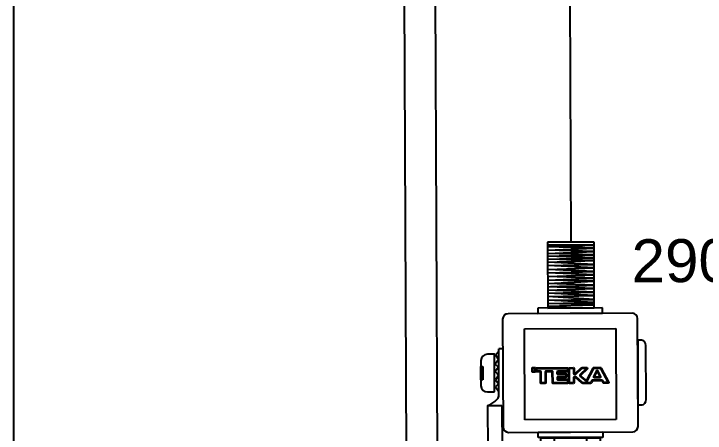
# Model space of a CAD drawing. Header units: millimetres. Extents: x 980 to 1117, y 626 to 781.
# Drawn here: x 980.21 to 1009.12, y 740.32 to 757.87 of the extents above; entities that cross this region are included whole.
import ezdxf
from ezdxf.enums import TextEntityAlignment as Align

# ---------------------------------------------------------------- set-up
doc = ezdxf.new("R2010")
doc.units = ezdxf.units.MM
doc.layers.add('Capa 1', color=7, linetype='Continuous')
doc.layers.add('Layer 1', color=7, linetype='Continuous')
doc.styles.add('Arial', font='arial.ttf')

# ---------------------------------------------------------------- blocks, each defined once
blk = doc.blocks.new('Clipboard27431')
at = {"transparency": 33554687}
for p, q in [((21.05, 46.81), (12.45, 46.81)), ((12.45, 46.81), (12.45, 34.59)), ((21.05, 34.59), (21.05, 46.81)), ((21.05, 45.31), (21.05, 45.31)), ((22.56, 34.59), (10.56, 34.59)), ((10.56, 34.59), (10.56, 33.59)), ((12.45, 34.59), (21.05, 34.59)), ((22.56, 33.59), (22.56, 34.59)), ((10.56, 33.59), (22.56, 33.59)), ((4.06, 27.07), (3.31, 27.07)), ((3.24, 26.6), (2.7, 26)), ((2.7, 26), (3.24, 25.11)), ((3.24, 25.11), (2.66, 24.23)), ((0, 21.34), (0, 23.83)), ((0, 23.83), (0.35, 23.83)), ((0.35, 23.83), (0.35, 21.34)), ((2.66, 24.23), (3.24, 23.69)), ((3.24, 23.69), (2.66, 22.91)), ((2.66, 22.91), (3.24, 22.22)), ((3.24, 22.22), (2.7, 21.34)), ((0.35, 21.34), (0, 21.34)), ((2.7, 21.34), (3.24, 20.6)), ((3.24, 20.6), (2.7, 20.01)), ((2.7, 20.01), (3.24, 19.22)), ((1.25, 8.43), (1.25, 16.59)), ((1.25, 16.59), (3.85, 16.59)), ((3.85, 16.59), (3.85, 8.43)), ((10.55, 10.59), (10.55, 11.59)), ((10.55, 11.59), (22.55, 11.59)), ((22.55, 11.59), (22.55, 10.59)), ((22.55, 10.59), (10.55, 10.59)), ((3.85, 8.43), (1.25, 8.43))]:
    blk.add_line(p, q, dxfattribs=at)
for points in [[(22.05, 9), (11.05, 9), (11.05, 10.5), (22.05, 10.5), (22.05, 9)], [(13.53, 10.5), (13.53, 9)], [(19.53, 10.5), (19.53, 9)], [(21.05, 2), (12.05, 2), (12.05, 9), (21.05, 9), (21.05, 2)], [(21.05, 2), (20.52, 0)], [(12.45, 0.5), (20.66, 0.52)], [(12.58, 0), (20.52, 0)]]:
    blk.add_lwpolyline(points)
for points, knots in [([(16.56, 34.59), (16.56, 34.59), (12.45, 34.98), (12.45, 34.98), (12.45, 34.98), (21.05, 35.14), (21.05, 35.14), (21.05, 35.14), (12.45, 35.47), (12.45, 35.47), (12.45, 35.47), (21.05, 35.6), (21.05, 35.6), (21.05, 35.6), (12.45, 36.04), (12.45, 36.04), (12.45, 36.04), (21.05, 36.15), (21.05, 36.15), (21.05, 36.15), (12.45, 36.75), (12.45, 36.75), (12.45, 36.75), (21.05, 36.88), (21.05, 36.88), (21.05, 36.88), (12.45, 37.34), (12.45, 37.34), (12.45, 37.34), (21.05, 37.52), (21.05, 37.52), (21.05, 37.52), (12.45, 37.92), (12.45, 37.92), (12.45, 37.92), (21.05, 38.2), (21.05, 38.2), (21.05, 38.2), (12.45, 38.56), (12.45, 38.56), (12.45, 38.56), (12.58, 38.59), (21.05, 38.79), (21.05, 38.79), (12.45, 39.13), (12.45, 39.13), (12.45, 39.13), (21.05, 39.54), (21.05, 39.54), (21.05, 39.54), (12.45, 39.79), (12.45, 39.79), (12.45, 39.79), (21.05, 40.09), (21.05, 40.09), (21.05, 40.09), (12.45, 40.44), (12.45, 40.44), (12.45, 40.44), (21.05, 40.73), (21.05, 40.73), (21.05, 40.73), (12.45, 41.16), (12.45, 41.16), (12.45, 41.16), (21.05, 41.37), (21.05, 41.37), (21.05, 41.37), (12.45, 41.73), (12.45, 41.73), (12.45, 41.73), (21.05, 42), (21.05, 42), (21.05, 42), (12.45, 42.48), (12.45, 42.48), (12.45, 42.48), (21.05, 42.67), (21.05, 42.67), (21.05, 42.67), (12.45, 43.14), (12.45, 43.14), (12.45, 43.14), (21.05, 43.37), (21.05, 43.37), (21.05, 43.37), (12.45, 43.65), (12.45, 43.65), (12.45, 43.65), (21.05, 43.86), (21.05, 43.86), (21.05, 43.86), (12.45, 44.24), (12.45, 44.24), (12.45, 44.24), (21.05, 44.45), (21.05, 44.45), (21.05, 44.45), (12.45, 44.71), (12.45, 44.71), (12.45, 44.71), (21.05, 45.05), (21.05, 45.05), (21.05, 45.05), (12.45, 45.31), (12.45, 45.31), (12.45, 45.31), (21.05, 45.66), (21.05, 45.66), (21.05, 45.66), (12.45, 45.93), (12.45, 45.93), (12.45, 45.93), (21.05, 46.24), (21.05, 46.24), (21.05, 46.24), (12.45, 46.24), (12.45, 46.24)], [0, 0, 0, 0, 1, 1, 1, 2, 2, 2, 3, 3, 3, 4, 4, 4, 5, 5, 5, 6, 6, 6, 7, 7, 7, 8, 8, 8, 9, 9, 9, 10, 10, 10, 11, 11, 11, 12, 12, 12, 13, 13, 13, 14, 14, 14, 15, 15, 15, 16, 16, 16, 17, 17, 17, 18, 18, 18, 19, 19, 19, 20, 20, 20, 21, 21, 21, 22, 22, 22, 23, 23, 23, 24, 24, 24, 25, 25, 25, 26, 26, 26, 27, 27, 27, 28, 28, 28, 29, 29, 29, 30, 30, 30, 31, 31, 31, 32, 32, 32, 33, 33, 33, 34, 34, 34, 35, 35, 35, 36, 36, 36, 37, 37, 37, 38, 38, 38, 39, 39, 39, 39]), ([(29.06, 12.59), (29.06, 12.03), (28.61, 11.59), (28.06, 11.59), (28.06, 11.59), (5.06, 11.59), (5.06, 11.59), (4.5, 11.59), (4.06, 12.03), (4.06, 12.59), (4.06, 12.59), (4.06, 32.59), (4.06, 32.59), (4.06, 33.14), (4.5, 33.59), (5.06, 33.59), (5.06, 33.59), (28.06, 33.59), (28.06, 33.59), (28.61, 33.59), (29.06, 33.14), (29.06, 32.59), (29.06, 32.59), (29.06, 12.59), (29.06, 12.59)], [0, 0, 0, 0, 1, 1, 1, 2, 2, 2, 3, 3, 3, 4, 4, 4, 5, 5, 5, 6, 6, 6, 7, 7, 7, 8, 8, 8, 8]), ([(30.56, 17.58), (30.56, 17.03), (30.22, 16.59), (29.81, 16.59), (29.81, 16.59), (29.81, 16.59), (29.81, 16.59), (29.06, 16.59), (29.06, 16.59), (29.06, 16.59), (29.06, 16.59), (29.06, 28.59), (29.06, 28.59), (29.06, 28.59), (29.14, 28.59), (29.81, 28.59), (29.81, 28.59), (29.81, 28.59), (29.81, 28.59), (30.22, 28.59), (30.56, 28.14), (30.56, 27.59), (30.56, 27.59), (30.56, 17.58), (30.56, 17.58)], [0, 0, 0, 0, 1, 1, 1, 2, 2, 2, 3, 3, 3, 4, 4, 4, 5, 5, 5, 6, 6, 6, 7, 7, 7, 8, 8, 8, 8]), ([(1.25, 16.59), (1.25, 16.59), (3.03, 17.26), (3.31, 18.32), (3.31, 18.32), (3.31, 27.07), (3.31, 27.07)], [0, 0, 0, 0, 1, 1, 1, 2, 2, 2, 2]), ([(2.5, 19.09), (2.5, 19.09), (2.5, 19.09), (1.29, 19.09), (1.29, 19.09), (1.21, 19.09), (1.21, 19.09), (0.54, 19.09), (0, 19.6), (0, 20.24), (0, 20.24), (0, 24.94), (0, 24.94), (0, 25.57), (0.54, 26.09), (1.21, 26.09), (1.21, 26.09), (1.29, 26.09), (1.29, 26.09), (2.5, 26.09), (2.5, 26.09), (2.5, 26.09), (2.5, 26.09), (2.5, 19.09), (2.5, 19.09)], [0, 0, 0, 0, 1, 1, 1, 2, 2, 2, 3, 3, 3, 4, 4, 4, 5, 5, 5, 6, 6, 6, 7, 7, 7, 8, 8, 8, 8])]:
    blk.add_open_spline(points, degree=3, knots=knots, dxfattribs=at)
blk.add_open_spline([(12.58, 0), (12.58, 0), (12.05, 2), (12.05, 2), (12.05, 2), (21.05, 2.27), (21.05, 2.27), (21.05, 2.27), (12.05, 2.55), (12.05, 2.55), (12.05, 2.55), (21.05, 2.86), (21.05, 2.86), (21.05, 2.86), (12.05, 3.04), (12.05, 3.04), (12.05, 3.04), (21.05, 3.46), (21.05, 3.46), (21.05, 3.46), (12.05, 3.59), (12.05, 3.59), (12.05, 3.59), (21.05, 3.94), (21.05, 3.94), (21.05, 3.94), (12.05, 4.16), (12.05, 4.16), (12.05, 4.16), (21.05, 4.65), (21.05, 4.65), (21.05, 4.65), (12.05, 4.85), (12.05, 4.85), (12.05, 4.85), (21.05, 5.31), (21.05, 5.31), (21.05, 5.31), (12.05, 5.5), (12.05, 5.5), (12.05, 5.5), (21.05, 5.95), (21.05, 5.95), (21.05, 5.95), (12.05, 6.15), (12.05, 6.15), (12.05, 6.15), (21.05, 6.59), (21.05, 6.59), (21.05, 6.59), (12.05, 6.83), (12.05, 6.83), (12.05, 6.83), (21.05, 7.23), (21.05, 7.23), (21.05, 7.23), (12.05, 7.49), (12.05, 7.49), (12.05, 7.49), (21.05, 7.78), (21.05, 7.78), (21.05, 7.78), (12.05, 8.13), (12.05, 8.13), (12.05, 8.13), (21.05, 8.53), (21.05, 8.53), (12.05, 8.73), (12.05, 8.73), (12.05, 8.73)], degree=3, knots=[0, 0, 0, 0, 1, 1, 1, 2, 2, 2, 3, 3, 3, 4, 4, 4, 5, 5, 5, 6, 6, 6, 7, 7, 7, 8, 8, 8, 9, 9, 9, 10, 10, 10, 11, 11, 11, 12, 12, 12, 13, 13, 13, 14, 14, 14, 15, 15, 15, 16, 16, 16, 17, 17, 17, 18, 18, 18, 19, 19, 19, 20, 20, 20, 21, 21, 21, 22, 22, 22, 23, 23, 23, 23])
blk = doc.blocks.new('block 3')
at = {"layer": 'Capa 1', "lineweight": 35}
for points, knots in [([(305.1, 405.9), (305.1, 405.9), (305.1, 411.2), (305.1, 411.2), (305.1, 411.7), (305.5, 412), (305.9, 412), (305.9, 412), (311.3, 412), (311.3, 412), (311.7, 412), (312, 411.7), (312, 411.2), (312, 411.2), (312, 405.9), (312, 405.9), (312, 405.4), (311.7, 405.1), (311.3, 405.1), (311.3, 405.1), (305.9, 405.1), (305.9, 405.1), (305.5, 405.1), (305.1, 405.4), (305.1, 405.9)], [0, 0, 0, 0, 1, 1, 1, 2, 2, 2, 3, 3, 3, 4, 4, 4, 5, 5, 5, 6, 6, 6, 7, 7, 7, 8, 8, 8, 8]), ([(355.3, 405.1), (355.3, 405.1), (375.1, 405.1), (375.1, 405.1), (375.5, 405.1), (375.8, 405.4), (375.8, 405.9), (375.8, 405.9), (375.8, 411.2), (375.8, 411.2), (375.8, 411.7), (375.5, 412), (375.1, 412), (375.1, 412), (314.6, 412), (314.6, 412), (314.2, 412), (313.8, 411.7), (313.8, 411.2), (313.8, 411.2), (313.8, 405.9), (313.8, 405.9), (313.8, 405.4), (314.2, 405.1), (314.6, 405.1), (314.6, 405.1), (321.9, 405.1), (321.9, 405.1), (322.1, 405.1), (322.3, 404.9), (322.3, 404.7), (322.3, 404.7), (322.3, 382.9), (322.3, 382.9), (322.3, 382.4), (322.6, 382.1), (323.1, 382.1), (323.1, 382.1), (330.7, 382.1), (330.7, 382.1), (331.1, 382.1), (331.4, 382.4), (331.4, 382.9), (331.4, 382.9), (331.4, 404.7), (331.4, 404.7), (331.4, 404.9), (331.6, 405.1), (331.8, 405.1), (331.8, 405.1), (345.4, 405.1), (345.4, 405.1), (345.6, 405.1), (345.7, 404.9), (345.7, 404.7), (345.7, 404.7), (345.7, 382.9), (345.7, 382.9), (345.7, 382.4), (346.1, 382.1), (346.5, 382.1), (346.5, 382.1), (375.1, 382.1), (375.1, 382.1), (375.5, 382.1), (375.8, 382.4), (375.8, 382.9), (375.8, 382.9), (375.8, 388.6), (375.8, 388.6), (375.8, 389), (375.5, 389.4), (375.1, 389.4), (375.1, 389.4), (355.3, 389.4), (355.3, 389.4), (355.1, 389.4), (354.9, 389.5), (354.9, 389.8), (354.9, 389.8), (354.9, 393.5), (354.9, 393.5), (354.9, 393.7), (355.1, 393.9), (355.3, 393.9), (355.3, 393.9), (371.4, 393.9), (371.4, 393.9), (371.8, 393.9), (372.2, 394.3), (372.2, 394.7), (372.2, 394.7), (372.2, 399.7), (372.2, 399.7), (372.2, 400.1), (371.8, 400.5), (371.4, 400.5), (371.4, 400.5), (355.3, 400.5), (355.3, 400.5), (355.1, 400.5), (354.9, 400.6), (354.9, 400.8), (354.9, 400.8), (354.9, 404.7), (354.9, 404.7), (354.9, 404.9), (355.1, 405.1), (355.3, 405.1)], [0, 0, 0, 0, 1, 1, 1, 2, 2, 2, 3, 3, 3, 4, 4, 4, 5, 5, 5, 6, 6, 6, 7, 7, 7, 8, 8, 8, 9, 9, 9, 10, 10, 10, 11, 11, 11, 12, 12, 12, 13, 13, 13, 14, 14, 14, 15, 15, 15, 16, 16, 16, 17, 17, 17, 18, 18, 18, 19, 19, 19, 20, 20, 20, 21, 21, 21, 22, 22, 22, 23, 23, 23, 24, 24, 24, 25, 25, 25, 26, 26, 26, 27, 27, 27, 28, 28, 28, 29, 29, 29, 30, 30, 30, 31, 31, 31, 32, 32, 32, 33, 33, 33, 34, 34, 34, 35, 35, 35, 36, 36, 36, 36]), ([(455.9, 383.2), (455.9, 383.2), (441, 411.6), (441, 411.6), (440.9, 411.9), (440.6, 412), (440.3, 412), (440.3, 412), (427.1, 412), (427.1, 412), (426.8, 412), (426.6, 411.9), (426.4, 411.6), (426.4, 411.6), (413.2, 386.6), (413.2, 386.6), (413.1, 386.4), (412.8, 386.4), (412.6, 386.5), (412.6, 386.5), (400.1, 396.6), (400.1, 396.6), (399.7, 396.9), (399.7, 397.5), (400, 397.8), (400, 397.8), (414, 410.7), (414, 410.7), (414.5, 411.2), (414.2, 412), (413.5, 412), (413.5, 412), (404.2, 412), (404.2, 412), (403.6, 412), (402.9, 411.8), (402.5, 411.3), (402.5, 411.3), (391.5, 400.8), (391.5, 400.8), (391.5, 400.8), (391.4, 400.7), (391.3, 400.7), (391.3, 400.7), (388.1, 400.7), (388.1, 400.7), (387.9, 400.7), (387.7, 400.9), (387.7, 401.1), (387.7, 401.1), (387.7, 411.2), (387.7, 411.2), (387.7, 411.7), (387.4, 412), (386.9, 412), (386.9, 412), (379.3, 412), (379.3, 412), (378.9, 412), (378.5, 411.7), (378.5, 411.2), (378.5, 411.2), (378.5, 382.9), (378.5, 382.9), (378.5, 382.4), (378.9, 382.1), (379.3, 382.1), (379.3, 382.1), (386.9, 382.1), (386.9, 382.1), (387.4, 382.1), (387.7, 382.4), (387.7, 382.9), (387.7, 382.9), (387.7, 393.4), (387.7, 393.4), (387.7, 393.6), (387.9, 393.8), (388.1, 393.8), (388.1, 393.8), (391.2, 393.8), (391.2, 393.8), (391.3, 393.8), (391.3, 393.8), (391.4, 393.7), (391.4, 393.7), (403.9, 382.7), (403.9, 382.7), (404.4, 382.3), (404.9, 382.1), (405.5, 382.1), (405.5, 382.1), (410.8, 382.1), (410.8, 382.1), (410.8, 382.1), (410.8, 382.1), (410.8, 382.1), (410.8, 382.1), (420.7, 382.1), (420.7, 382.1), (421, 382.1), (421.3, 382.3), (421.4, 382.5), (421.4, 382.5), (423.6, 387), (423.6, 387), (423.7, 387.1), (423.8, 387.2), (424, 387.2), (424, 387.2), (443.3, 387.2), (443.3, 387.2), (443.4, 387.2), (443.6, 387.1), (443.6, 387), (443.6, 387), (445.9, 382.5), (445.9, 382.5), (446, 382.3), (446.3, 382.1), (446.6, 382.1), (446.6, 382.1), (455.2, 382.1), (455.2, 382.1), (455.8, 382.1), (456.1, 382.7), (455.9, 383.2)], [0, 0, 0, 0, 1, 1, 1, 2, 2, 2, 3, 3, 3, 4, 4, 4, 5, 5, 5, 6, 6, 6, 7, 7, 7, 8, 8, 8, 9, 9, 9, 10, 10, 10, 11, 11, 11, 12, 12, 12, 13, 13, 13, 14, 14, 14, 15, 15, 15, 16, 16, 16, 17, 17, 17, 18, 18, 18, 19, 19, 19, 20, 20, 20, 21, 21, 21, 22, 22, 22, 23, 23, 23, 24, 24, 24, 25, 25, 25, 26, 26, 26, 27, 27, 27, 28, 28, 28, 29, 29, 29, 30, 30, 30, 31, 31, 31, 32, 32, 32, 33, 33, 33, 34, 34, 34, 35, 35, 35, 36, 36, 36, 37, 37, 37, 38, 38, 38, 39, 39, 39, 40, 40, 40, 41, 41, 41, 42, 42, 42, 42]), ([(439.7, 393.7), (439.7, 393.7), (427.6, 393.7), (427.6, 393.7), (427.3, 393.7), (427.1, 394), (427.3, 394.3), (427.3, 394.3), (433.3, 406.2), (433.3, 406.2), (433.5, 406.4), (433.9, 406.4), (434, 406.2), (434, 406.2), (440.1, 394.3), (440.1, 394.3), (440.2, 394), (440, 393.7), (439.7, 393.7), (439.7, 393.7), (439.7, 393.7), (439.7, 393.7)], [0, 0, 0, 0, 1, 1, 1, 2, 2, 2, 3, 3, 3, 4, 4, 4, 5, 5, 5, 6, 6, 6, 7, 7, 7, 7])]:
    blk.add_open_spline(points, degree=3, knots=knots, dxfattribs=at)

msp = doc.modelspace()

# ---------------------------------------------------------------- linework, layer by layer
for p, q in [((996.506, 765.941), (996.725, 714.307)), ((997.797, 765.954), (998.02, 713.797)), ((1003.435, 763.918), (1003.501, 748.317))]:
    msp.add_line(p, q)
msp.add_lwpolyline([(980.21, 625.852), (980.212, 781.41), (1116.82, 781.409), (1116.818, 625.851)])
at = {"layer": 'Layer 1'}
for p, q in [((1001.568, 744.683), (1005.377, 744.699)), ((1001.584, 740.873), (1001.568, 744.683)), ((1005.377, 744.699), (1005.393, 740.889)), ((1005.393, 740.889), (1001.584, 740.873)), ((1005.393, 740.889), (1005.393, 740.889))]:
    msp.add_line(p, q, dxfattribs=at)

# ---------------------------------------------------------------- block references
at = {"xscale": 0.2257473971633139, "yscale": 0.2257473971633138, "zscale": 0.2257473971633139, "rotation": 0.2425637628917751}
msp.add_blockref('Clipboard27431', (999.765, 737.734), dxfattribs=at)
at = {"layer": 'Capa 1', "xscale": 0.02116381848406067, "yscale": 0.02116381848406067, "zscale": 0.02116381848406067, "rotation": 0.242563762891775}
msp.add_blockref('block 3', (995.462, 734.295), dxfattribs=at)

# ---------------------------------------------------------------- texts
at = {"style": 'Arial'}
msp.add_text('290970', height=1.8, rotation=0.2426, dxfattribs=at).set_placement((1010.241, 746.651), align=Align.CENTER)

doc.saveas('drawing.dxf')
